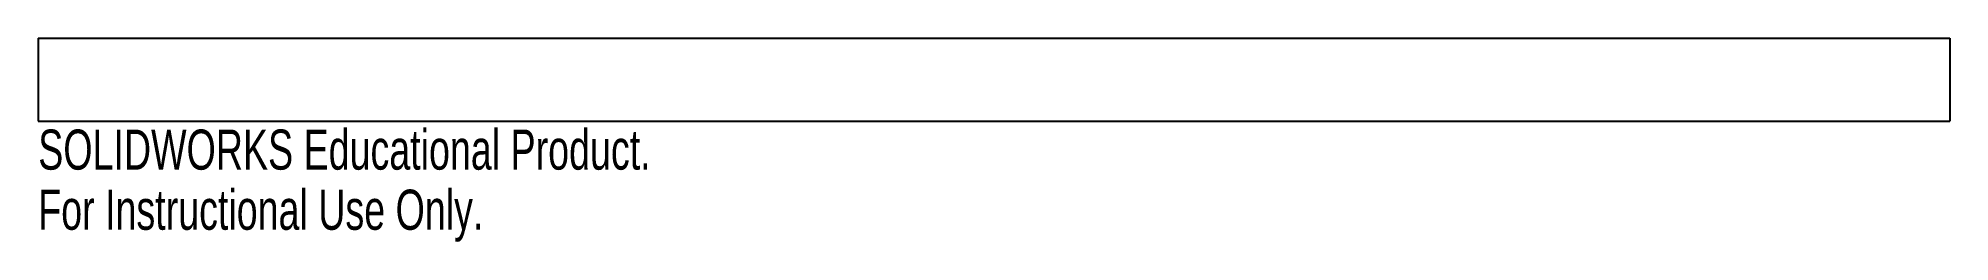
# Paper-space layout '_Front' of a CAD drawing. Header units: millimetres. Extents: x -115 to 115, y -15 to 10.
import ezdxf

# ---------------------------------------------------------------- set-up
doc = ezdxf.new("R2010")
doc.units = ezdxf.units.MM
doc.styles.add('SLDTEXTSTYLE0', font='TXT', dxfattribs={"width": 0.7})

psp = doc.layouts.new('_Front')

# ---------------------------------------------------------------- linework, layer by layer
at = {"color": 7, "linetype": 'Continuous', "lineweight": 25}
for p, q in [((-115, 10), (-115, 0)), ((-115, 10), (115, 10)), ((115, 10), (115, 0)), ((-115, 0), (115, 0))]:
    psp.add_line(p, q, dxfattribs=at)

# ---------------------------------------------------------------- texts
at = {"color": 7, "linetype": 'Continuous', "char_height": 4.8336, "attachment_point": 1, "style": 'SLDTEXTSTYLE0'}
for s, insert in [('SOLIDWORKS Educational Product.', (-115, -1.02)), ('For Instructional Use Only.', (-115, -8.27))]:
    psp.add_mtext(s, dxfattribs=dict(at, insert=insert))

doc.saveas('drawing.dxf')
